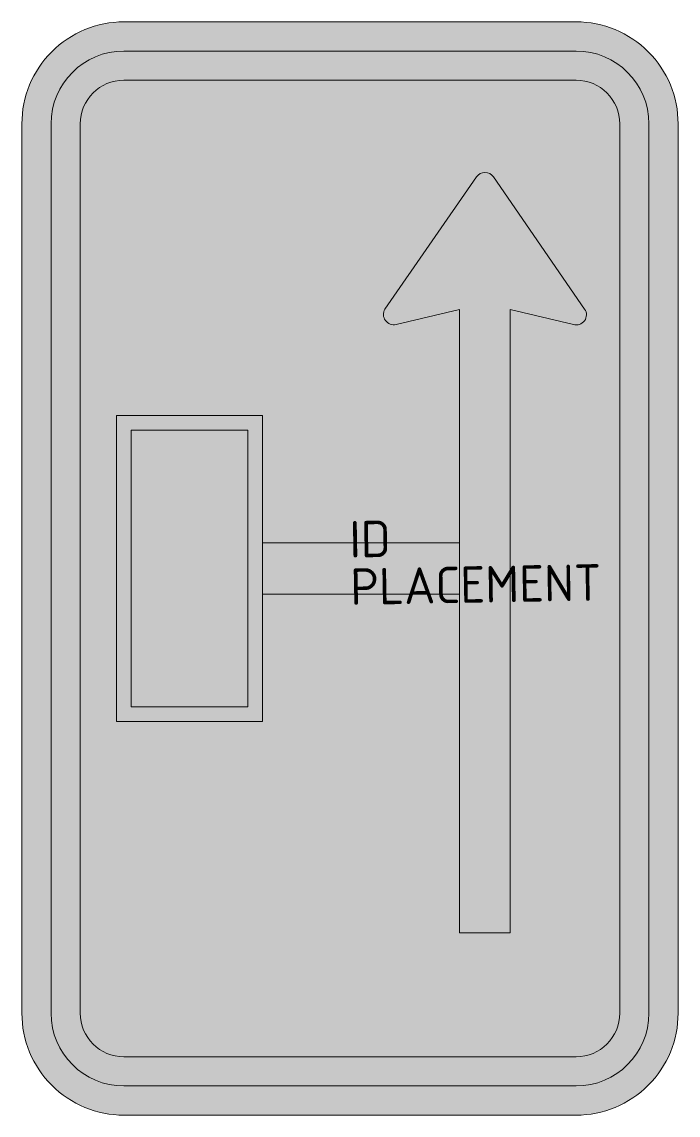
# Model space of a CAD drawing. Extents: x -2.25 to 2.25, y -3.75 to 3.75.
import ezdxf
from ezdxf.enums import TextEntityAlignment as Align

# ---------------------------------------------------------------- set-up
doc = ezdxf.new("R2010")
doc.units = 0
doc.styles.add('NLCS-ISO', font='NLCS-ISO.ttf', dxfattribs={"height": 0.25})

msp = doc.modelspace()

# ---------------------------------------------------------------- hatches: boundary and pattern name
at = {"true_color": 0x005b8c}
h = msp.add_hatch(color=146, dxfattribs=at)
h.dxf.hatch_style = 1
h.paths.add_polyline_path([(-2.25, 3.050000000000001), (-2.25, -3.05, 0.4142135623730949), (-1.550000000000001, -3.749999999999999), (-2.296212748401287e-16, -3.75), (-2.173748068486552e-16, -3.55), (-1.550000000000001, -3.549999999999999, -0.414213562373095), (-2.05, -3.05), (-2.05, 3.050000000000001, -0.4142135623730952), (-1.55, 3.550000000000001), (1.10555322654878e-15, 3.550000000000001), (1.117799694540254e-15, 3.75), (-1.55, 3.75, 0.4142135623730951)])
h = msp.add_hatch(color=146, dxfattribs=at)
h.dxf.hatch_style = 1
h.paths.add_polyline_path([(1.550000000000001, 3.75), (1.117799694540254e-15, 3.75), (1.10555322654878e-15, 3.550000000000001), (1.550000000000001, 3.550000000000001, -0.414213562373095), (2.050000000000001, 3.050000000000001), (2.050000000000001, -3.05, -0.4142135623730951), (1.55, -3.55), (-2.173748068486552e-16, -3.55), (-2.296212748401287e-16, -3.75), (1.55, -3.75, 0.4142135623730948), (2.25, -3.05), (2.250000000000001, 3.050000000000001, 0.4142135623730946)])
at = {"true_color": 0xf1f0ea}
h = msp.add_hatch(color=7, dxfattribs=at)
h.dxf.hatch_style = 1
h.paths.add_polyline_path([(-1.55, -3.349999999999999, -0.4142135623730951), (-1.85, -3.049999999999999), (-1.85, 3.05, -0.4142135623730953), (-1.55, 3.35), (8.157510024010178e-16, 3.35), (8.835086216237492e-16, 3.550000000000001), (-1.55, 3.550000000000001, 0.4142135623730953), (-2.05, 3.050000000000001), (-2.05, -3.05, 0.4142135623730949), (-1.550000000000001, -3.549999999999999), (-3.839082605424287e-16, -3.55), (-3.161506413196973e-16, -3.35)])
h = msp.add_hatch(color=7, dxfattribs=at)
h.dxf.hatch_style = 1
h.paths.add_polyline_path([(-4.271729437822129e-16, -3.35), (-3.839082605424287e-16, -3.55), (1.55, -3.55, 0.4142135623730951), (2.050000000000001, -3.05), (2.050000000000001, 3.050000000000001, 0.414213562373095), (1.550000000000001, 3.550000000000001), (8.835086216237492e-16, 3.550000000000001), (8.157510024010177e-16, 3.349999999999999), (1.550000000000001, 3.35, -0.4142135623730951), (1.850000000000001, 3.05), (1.85, -3.05, -0.4142135623730949), (1.55, -3.35)])
at = {"true_color": 0x005b8c}
h = msp.add_hatch(color=146, dxfattribs=at)
h.dxf.hatch_style = 1
h.paths.add_polyline_path([(-1.850000000000001, 3.05, -0.4142135623730949), (-1.550000000000001, 3.35), (-4.440892098500626e-16, 3.35), (0.9249968076875204, 2.716704792862489, 0.246156161354013), (0.8669414129481525, 2.686279873906424), (0.2446946204895226, 1.787135031153779, 0.7115018078589989), (0.3161908948565064, 1.674221048754011), (0.7508306234694176, 1.776209047826557), (0.7508306234694176, 0.1750000000000003), (-0.6000000000000005, 0.1749999999999998), (-0.6000000000000005, 1.05), (-1.600000000000001, 1.05), (-1.600000000000001, -1.05), (-0.5999999999999996, -1.05), (-0.6000000000000001, -0.1750000000000003), (0.7508306234694176, -0.1749999999999994), (0.7508306234694176, -2.500000000000001), (0.9249999999999997, -2.500000000000001), (0.9249999999999997, -3.349999999999999), (-1.550000000000001, -3.35, -0.4142135623730947), (-1.85, -3.05)])
h = msp.add_hatch(color=146, dxfattribs=at)
h.dxf.hatch_style = 1
h.paths.add_polyline_path([(-4.440892098500626e-16, 3.35), (1.55, 3.35, -0.4142135623730949), (1.85, 3.05), (1.85, -3.05, -0.4142135623730941), (1.55, -3.349999999999999), (0.9249999999999998, -3.35), (0.9249999999999998, -2.499999999999999), (1.099169376530582, -2.5), (1.099169376530582, 1.776209047826557), (1.532232102778969, 1.674221048754011, 0.7106529340059435), (1.609122141143228, 1.779350283305691), (0.98309905590087, 2.686212086263385, 0.2464656556167089), (0.9249968076875201, 2.71670479286249)])
at = {"true_color": 0xf1f0ea}
h = msp.add_hatch(color=7, dxfattribs=at)
h.dxf.hatch_style = 1
edge = h.paths.add_edge_path()
edge.add_arc((0.924996807687521, 2.646103050947734), 0.070601741914756, 394.5511484293532, 505.3151041801376, ccw=False)
edge.add_line((0.9831458302235078, 2.686144243980748), (1.609122141143227, 1.779350283305691))
edge.add_arc((1.552371396401206, 1.740174215338596), 0.06895949050084868, 253.019556378815, 394.6180221246045, ccw=False)
edge.add_line((1.532232102778969, 1.674221048754011), (1.099169376530582, 1.776209047826557))
edge.add_line((1.099169376530582, 1.776209047826557), (1.099169376530582, -2.5))
edge.add_line((1.099169376530582, -2.499999999999999), (0.7508306234694176, -2.5))
edge.add_line((0.7508306234694176, -2.5), (0.7508306234694176, 1.776209047826556))
edge.add_line((0.7508306234694176, 1.776209047826557), (0.3161908948565065, 1.674221048754011))
edge.add_arc((0.3000326560879745, 1.74308221454884), 0.07073152645549122, 149.1523683676151, 283.2055190421028, ccw=False)
edge.add_line((0.2393072411172051, 1.779350283305691), (0.8669414129481524, 2.686279873906424))
h = msp.add_hatch(color=7, dxfattribs=at)
h.dxf.hatch_style = 1
h.paths.add_polyline_path([(-1.6, -3.33066907387547e-16), (-1.6, 1.05), (-0.6000000000000003, 1.05), (-0.5999999999999999, 0), (-0.7, 0), (-0.7000000000000002, 0.9500000000000002), (-1.5, 0.9500000000000001), (-1.5, -3.33066907387547e-16)])
at = {"true_color": 0xbb1e10}
h = msp.add_hatch(color=22, dxfattribs=at)
h.dxf.hatch_style = 1
h.paths.add_polyline_path([(-0.7000000000000002, 0.9500000000000001), (-0.6999999999999997, -0.9499999999999998), (-1.5, -0.9499999999999998), (-1.5, 0.9500000000000001)])
at = {"true_color": 0xf1f0ea}
h = msp.add_hatch(color=7, dxfattribs=at)
h.dxf.hatch_style = 1
h.paths.add_polyline_path([(-0.6000000000000001, 0.1750000000000002), (0.7508306234694174, 0.1750000000000004), (0.7508306234694176, -0.1749999999999995), (-0.6000000000000001, -0.1749999999999998)])
h = msp.add_hatch(color=7, dxfattribs=at)
h.dxf.hatch_style = 1
h.paths.add_polyline_path([(-1.6, -1.05), (-1.6, -3.33066907387547e-16), (-1.5, -3.33066907387547e-16), (-1.5, -0.9499999999999998), (-0.6999999999999997, -0.9500000000000001), (-0.7000000000000002, 0), (-0.5999999999999999, 0), (-0.5999999999999999, -1.05)])

# ---------------------------------------------------------------- linework, layer by layer
at = {"color": 146, "lineweight": 0, "true_color": 0x005b8c}
msp.add_lwpolyline([(-1.550000000000001, -3.75), (1.55, -3.75, 0.4142135623730953), (2.250000000000001, -3.050000000000001), (2.250000000000001, 3.05, 0.4142135623730953), (1.550000000000001, 3.75), (-1.549999999999999, 3.75, 0.4142135623730953), (-2.25, 3.050000000000001), (-2.25, -3.05, 0.4142135623730952)], format="xyb", close=True, dxfattribs=at)
at = {"color": 7, "lineweight": 0, "true_color": 0xf1f0ea}
for points in [[(-1.55, -3.549999999999999), (1.55, -3.55, 0.414213562373095), (2.050000000000001, -3.05), (2.050000000000001, 3.05, 0.414213562373095), (1.550000000000001, 3.55), (-1.55, 3.55, 0.414213562373095), (-2.05, 3.05), (-2.05, -3.05, 0.414213562373095)], [(1.55, -3.349999999999999), (-1.55, -3.35, -0.4142135623730948), (-1.85, -3.05), (-1.850000000000001, 3.05, -0.4142135623730948), (-1.550000000000001, 3.35), (1.55, 3.35, -0.4142135623730948), (1.85, 3.05), (1.85, -3.05, -0.4142135623730943)], [(0.7508306234694176, -2.5), (0.7508306234694176, 1.776209047826557), (0.3161908948565065, 1.674221048754011, -0.6622191255648601), (0.2393072411172047, 1.779350283305691), (0.8669414129481524, 2.686279873906424, -0.5240670413603185), (0.983052202426889, 2.686279873906424), (1.609122141143227, 1.779350283305691, -0.7106529340059415), (1.532232102778969, 1.674221048754011), (1.099169376530582, 1.776209047826557), (1.099169376530582, -2.5)]]:
    msp.add_lwpolyline(points, format="xyb", close=True, dxfattribs=at)
for points in [[(-0.6000000000000003, 1.05), (-0.5999999999999999, -1.05), (-1.6, -1.05), (-1.6, 1.05)], [(-0.7000000000000002, 0.9500000000000001), (-0.6999999999999997, -0.9499999999999998), (-1.5, -0.9499999999999998), (-1.5, 0.9500000000000001)], [(0.7508306234694176, -0.1749999999999995), (-0.6000000000000001, -0.1749999999999998), (-0.6000000000000002, 0.1750000000000002), (0.7508306234694174, 0.1750000000000004)]]:
    msp.add_lwpolyline(points, close=True, dxfattribs=at)

# ---------------------------------------------------------------- texts
at = {"style": 'NLCS-ISO'}
msp.add_attdef('ID', text='', height=0.25, rotation=1, dxfattribs=at).set_placement((0, 0), align=Align.BOTTOM_LEFT)
msp.add_attdef('PLACEMENT', text='', height=0.25, rotation=1, dxfattribs=at).set_placement((0, 0), align=Align.TOP_LEFT)

doc.saveas('drawing.dxf')
